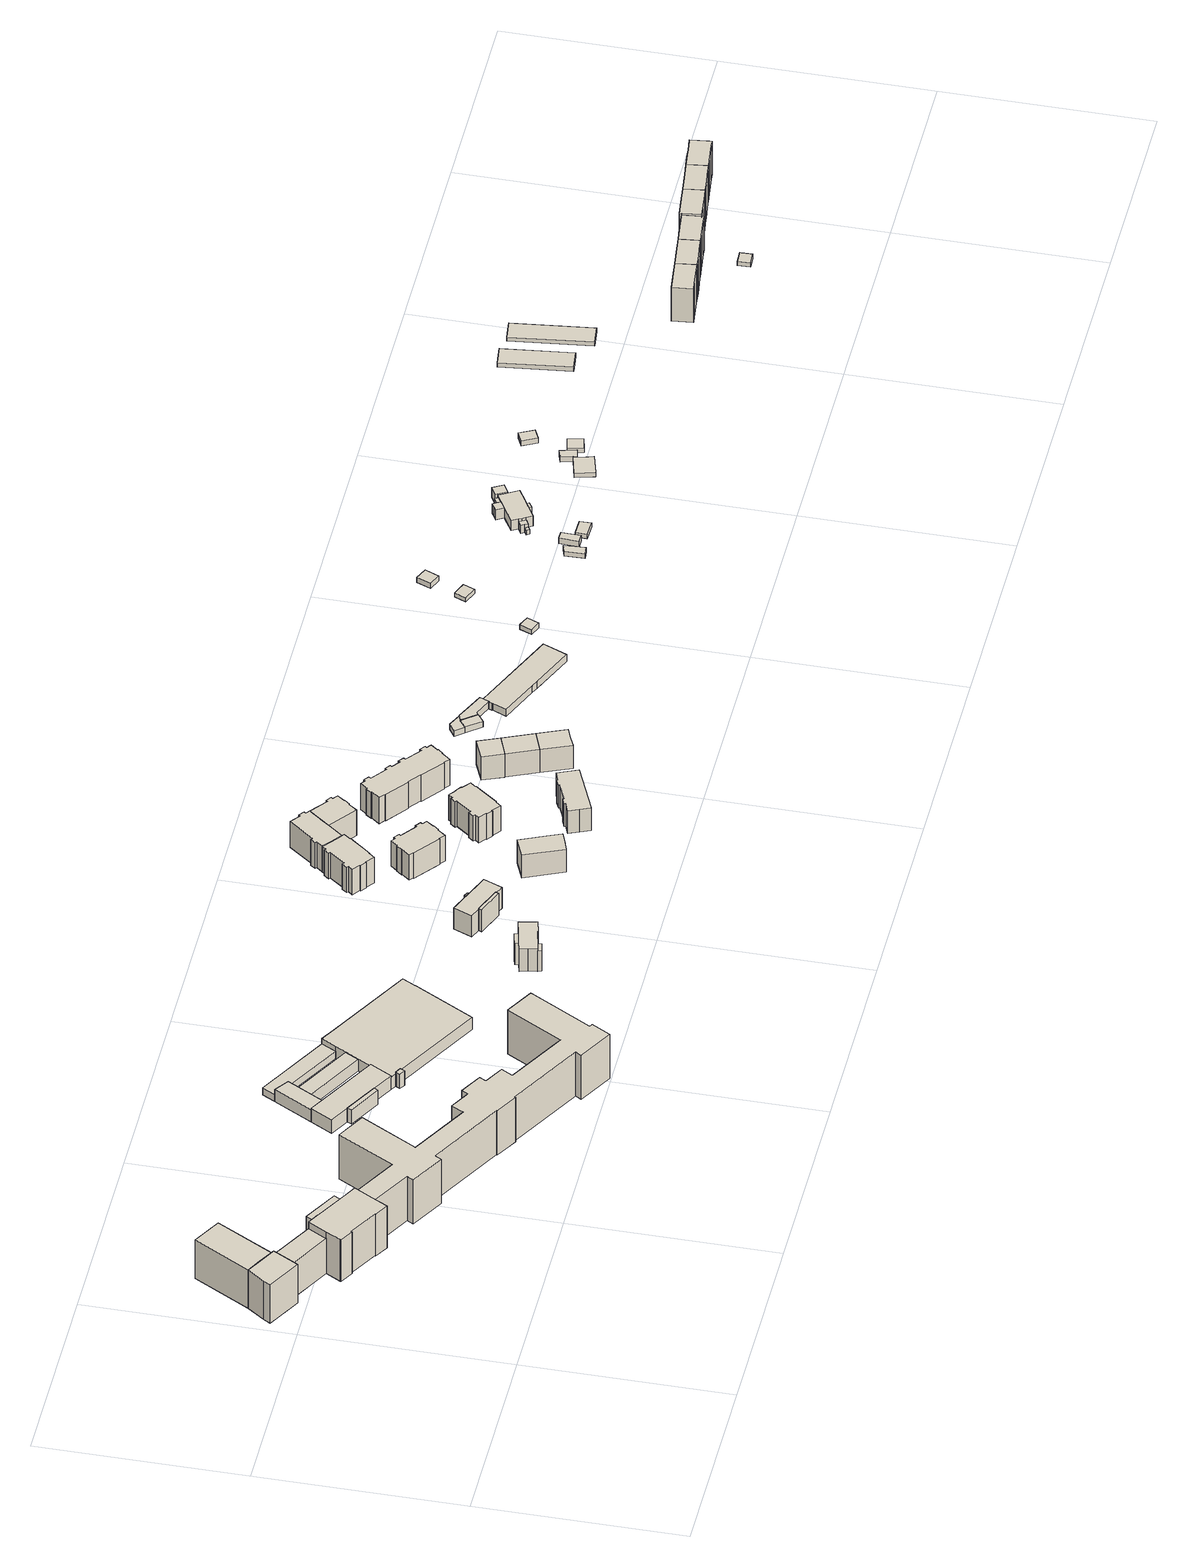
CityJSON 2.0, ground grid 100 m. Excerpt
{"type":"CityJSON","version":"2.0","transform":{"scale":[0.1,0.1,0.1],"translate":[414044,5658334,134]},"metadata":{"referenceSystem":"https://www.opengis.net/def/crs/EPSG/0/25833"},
"CityObjects":{
"building1":{"type":"Building","attributes":{"name":"Sächsisches Landesprüfungsamt für akademische Heilberufe","Gemeindeschluessel":14612000,"Geometrietyp2DReferenz":"3000","function":"31001_3010","roofType":"9999"},"children":["building1-1","building1-2","building1-3","building1-4","building1-5"]},
"building1-1":{"type":"BuildingPart","attributes":{"Dachtyp_tdc":"tdcHipAndGableRoof","Dachneigung":20.1,"QualitaetDacherkennung":34,"Geometrietyp2DReferenz":"3000","measuredHeight":23.97,"roofType":"5000"},"parents":["building1"],"geometry":[{"type":"Solid","lod":"1","boundaries":[[[[0,1,2,3,4,5,6]],[[7,8,9,10,11,12,13]],[[6,8,7,0]],[[5,9,8,6]],[[4,10,9,5]],[[3,11,10,4]],[[2,12,11,3]],[[1,13,12,2]],[[0,7,13,1]]]]}]},
"building1-2":{"type":"BuildingPart","attributes":{"Dachtyp_tdc":"tdcCutTentRoof","Dachneigung":42.45,"QualitaetDacherkennung":51,"Geometrietyp2DReferenz":"3000","measuredHeight":27.04,"roofType":"9999"},"parents":["building1"],"geometry":[{"type":"Solid","lod":"1","boundaries":[[[[14,15,16,17,18,19,20,21,22,23,24,25,26,27,28,29]],[[30,31,32,33,34,35,36,37,38,39,40,41,42,43,44,45]],[[29,31,30,14]],[[28,32,31,29]],[[27,33,32,28]],[[26,34,33,27]],[[25,35,34,26]],[[24,36,35,25]],[[23,37,36,24]],[[22,38,37,23]],[[21,39,38,22]],[[20,40,39,21]],[[19,41,40,20]],[[18,42,41,19]],[[17,43,42,18]],[[16,44,43,17]],[[15,45,44,16]],[[14,30,45,15]]]]}]},
"building1-3":{"type":"BuildingPart","attributes":{"Dachtyp_tdc":"tdcHipAndGableRoof","Dachneigung":20.25,"QualitaetDacherkennung":72,"Geometrietyp2DReferenz":"3000","measuredHeight":24.18,"roofType":"5000"},"parents":["building1"],"geometry":[{"type":"Solid","lod":"1","boundaries":[[[[46,47,48,49,50,51]],[[52,13,53,54,55,8]],[[51,52,8,46]],[[50,13,52,51]],[[49,53,13,50]],[[48,54,53,49]],[[47,55,54,48]],[[46,8,55,47]]]]}]},
"building1-4":{"type":"BuildingPart","attributes":{"Dachtyp_tdc":"tdcHipRoof","Dachneigung":16.28,"QualitaetDacherkennung":46,"Geometrietyp2DReferenz":"3000","measuredHeight":20.6,"roofType":"3200"},"parents":["building1"],"geometry":[{"type":"Solid","lod":"1","boundaries":[[[[56,57,58,59,60]],[[61,31,30,45,62]],[[60,31,61,56]],[[59,30,31,60]],[[58,45,30,59]],[[57,62,45,58]],[[56,61,62,57]]]]}]},
"building1-5":{"type":"BuildingPart","attributes":{"Dachtyp_tdc":"tdcGableRoof","Dachneigung":25.81,"QualitaetDacherkennung":64,"Geometrietyp2DReferenz":"3000","measuredHeight":21.51,"roofType":"3100"},"parents":["building1"],"geometry":[{"type":"Solid","lod":"1","boundaries":[[[[63,64,65,66,67,68]],[[69,42,9,70,8,44]],[[68,42,69,63]],[[67,9,42,68]],[[66,70,9,67]],[[65,8,70,66]],[[64,44,8,65]],[[63,69,44,64]]]]}]},
"building2":{"type":"Building","attributes":{"name":"Landesamt für Steuern und Finanzen","Dachtyp_tdc":"tdcFreeFormRoof","Gemeindeschluessel":14612000,"Dachneigung":31.59,"QualitaetDacherkennung":10,"Geometrietyp2DReferenz":"3000","measuredHeight":28.36,"function":"31001_3010","roofType":"5000"},"geometry":[{"type":"Solid","lod":"1","boundaries":[[[[71,72,73,74,75,76,77,78,79,80,81,82,83,84,85,86,87,88,89,90,91,92,93,94,95,96,97,98,99,100,101,102]],[[103,104,105,106,107,108,109,110,111,112,113,114,115,116,117,118,119,120,121,122,123,124,125,126,127,128,129,130,131,132,133,134]],[[102,104,103,71]],[[101,105,104,102]],[[100,106,105,101]],[[99,107,106,100]],[[98,108,107,99]],[[97,109,108,98]],[[96,110,109,97]],[[95,111,110,96]],[[94,112,111,95]],[[93,113,112,94]],[[92,114,113,93]],[[91,115,114,92]],[[90,116,115,91]],[[89,117,116,90]],[[88,118,117,89]],[[87,119,118,88]],[[86,120,119,87]],[[85,121,120,86]],[[84,122,121,85]],[[83,123,122,84]],[[82,124,123,83]],[[81,125,124,82]],[[80,126,125,81]],[[79,127,126,80]],[[78,128,127,79]],[[77,129,128,78]],[[76,130,129,77]],[[75,131,130,76]],[[74,132,131,75]],[[73,133,132,74]],[[72,134,133,73]],[[71,103,134,72]]]]}]},
"building3":{"type":"Building","attributes":{"name":"Landesrechenzentrum Steuern","Gemeindeschluessel":14612000,"Geometrietyp2DReferenz":"3000","function":"31001_3010","roofType":"9999"},"children":["building3-1","building3-2","building3-3","building3-4","building3-5","building3-6","building3-7","building3-8"]},
"building3-1":{"type":"BuildingPart","attributes":{"Dachtyp_tdc":"tdcPolyFlatRoof","Dachneigung":3.56,"QualitaetDacherkennung":84,"Geometrietyp2DReferenz":"3000","measuredHeight":7.68,"roofType":"2100"},"parents":["building3"],"geometry":[{"type":"Solid","lod":"1","boundaries":[[[[135,136,137,138,139,140]],[[141,142,143,144,145,146]],[[140,142,141,135]],[[139,143,142,140]],[[138,144,143,139]],[[137,145,144,138]],[[136,146,145,137]],[[135,141,146,136]]]]}]},
"building3-2":{"type":"BuildingPart","attributes":{"Dachtyp_tdc":"tdcPolyFlatRoof","Dachneigung":3.19,"QualitaetDacherkennung":68,"Geometrietyp2DReferenz":"3000","measuredHeight":4.37,"roofType":"2100"},"parents":["building3"],"geometry":[{"type":"Solid","lod":"1","boundaries":[[[[147,148,149,150,151]],[[152,153,154,155,143]],[[150,153,152,151]],[[149,154,153,150]],[[148,155,154,149]],[[147,143,155,148]],[[151,152,143,147]]]]}]},
"building3-3":{"type":"BuildingPart","attributes":{"Dachtyp_tdc":"tdcPolyFlatRoof","Dachneigung":3.5,"QualitaetDacherkennung":70,"Geometrietyp2DReferenz":"3000","measuredHeight":8.42,"roofType":"2100"},"parents":["building3"],"geometry":[{"type":"Solid","lod":"1","boundaries":[[[[156,157,158,159,160,161,162,163,164,165,166,167,168]],[[169,170,171,172,173,174,155,154,175,176,177,178,179]],[[168,170,169,156]],[[167,171,170,168]],[[166,172,171,167]],[[165,173,172,166]],[[164,174,173,165]],[[163,155,174,164]],[[162,154,155,163]],[[161,175,154,162]],[[160,176,175,161]],[[159,177,176,160]],[[158,178,177,159]],[[157,179,178,158]],[[156,169,179,157]]]]}]},
"building3-4":{"type":"BuildingPart","attributes":{"Dachtyp_tdc":"tdcPolyFlatRoof","Dachneigung":3.75,"QualitaetDacherkennung":84,"Geometrietyp2DReferenz":"3000","measuredHeight":7.24,"roofType":"2100"},"parents":["building3"],"geometry":[{"type":"Solid","lod":"1","boundaries":[[[[180,181,182,183]],[[174,173,145,144]],[[183,173,174,180]],[[182,145,173,183]],[[181,144,145,182]],[[180,174,144,181]]]]}]},
"building3-5":{"type":"BuildingPart","attributes":{"Dachtyp_tdc":"tdcPolyFlatRoof","Dachneigung":0,"QualitaetDacherkennung":56,"Geometrietyp2DReferenz":"3000","measuredHeight":8.29,"roofType":"1000"},"parents":["building3"],"geometry":[{"type":"Solid","lod":"1","boundaries":[[[[184,185,186,187]],[[188,189,190,191]],[[187,189,188,184]],[[186,190,189,187]],[[185,191,190,186]],[[184,188,191,185]]]]}]},
"building3-6":{"type":"BuildingPart","attributes":{"Dachtyp_tdc":"tdcPolyFlatRoof","Dachneigung":0,"QualitaetDacherkennung":57,"Geometrietyp2DReferenz":"3000","measuredHeight":8.32,"roofType":"1000"},"parents":["building3"],"geometry":[{"type":"Solid","lod":"1","boundaries":[[[[192,193,194,195]],[[169,196,197,170]],[[195,196,169,192]],[[194,197,196,195]],[[193,170,197,194]],[[192,169,170,193]]]]}]},
"building3-7":{"type":"BuildingPart","attributes":{"Dachtyp_tdc":"tdcPolyFlatRoof","Dachneigung":5.13,"QualitaetDacherkennung":69,"Geometrietyp2DReferenz":"3000","measuredHeight":3.95,"roofType":"2100"},"parents":["building3"],"geometry":[{"type":"Solid","lod":"1","boundaries":[[[[198,199,200,201]],[[175,202,203,176]],[[201,202,175,198]],[[200,203,202,201]],[[199,176,203,200]],[[198,175,176,199]]]]}]},
"building3-8":{"type":"BuildingPart","attributes":{"Dachtyp_tdc":"tdcPolyFlatRoof","Dachneigung":3.91,"QualitaetDacherkennung":90,"Geometrietyp2DReferenz":"3000","measuredHeight":8.46,"roofType":"2100"},"parents":["building3"],"geometry":[{"type":"Solid","lod":"1","boundaries":[[[[204,205,206,207,208,209,210]],[[211,141,146,172,171,191,190]],[[210,141,211,204]],[[209,146,141,210]],[[208,172,146,209]],[[207,171,172,208]],[[206,191,171,207]],[[205,190,191,206]],[[204,211,190,205]]]]}]},
"building4":{"type":"Building","attributes":{"Gemeindeschluessel":14612000,"Geometrietyp2DReferenz":"3000","function":"31001_9998","roofType":"9999"},"children":["building4-1","building4-2","building4-3"]},
"building4-1":{"type":"BuildingPart","attributes":{"Dachtyp_tdc":"tdcPolyFlatRoof","Dachneigung":38.01,"QualitaetDacherkennung":44,"Geometrietyp2DReferenz":"3000","measuredHeight":12.71,"roofType":"2100"},"parents":["building4"],"geometry":[{"type":"Solid","lod":"1","boundaries":[[[[212,213,214,215]],[[216,217,218,219]],[[215,217,216,212]],[[214,218,217,215]],[[213,219,218,214]],[[212,216,219,213]]]]}]},
"building4-2":{"type":"BuildingPart","attributes":{"Dachtyp_tdc":"tdcPolyFlatRoof","Dachneigung":38.91,"QualitaetDacherkennung":38,"Geometrietyp2DReferenz":"3000","measuredHeight":12.94,"roofType":"2100"},"parents":["building4"],"geometry":[{"type":"Solid","lod":"1","boundaries":[[[[220,221,222,223,224,225]],[[226,227,228,229,230,231]],[[225,227,226,220]],[[224,228,227,225]],[[223,229,228,224]],[[222,230,229,223]],[[221,231,230,222]],[[220,226,231,221]]]]}]},
"building4-3":{"type":"BuildingPart","attributes":{"Dachtyp_tdc":"tdcHipAndGableRoof","Dachneigung":39.4,"QualitaetDacherkennung":62,"Geometrietyp2DReferenz":"3000","measuredHeight":14.79,"roofType":"5000"},"parents":["building4"],"geometry":[{"type":"Solid","lod":"1","boundaries":[[[[232,233,234,235,236,237,238,239,240,241,242]],[[243,218,217,244,245,231,230,246,247,248,249]],[[242,218,243,232]],[[241,217,218,242]],[[240,244,217,241]],[[239,245,244,240]],[[238,231,245,239]],[[237,230,231,238]],[[236,246,230,237]],[[235,247,246,236]],[[234,248,247,235]],[[233,249,248,234]],[[232,243,249,233]]]]}]},
"building5":{"type":"Building","attributes":{"Gemeindeschluessel":14612000,"Geometrietyp2DReferenz":"3000","function":"31001_9998","roofType":"9999"},"children":["building5-1","building5-2","building5-3"]},
"building5-1":{"type":"BuildingPart","attributes":{"Dachtyp_tdc":"tdcPolyFlatRoof","Dachneigung":26.16,"QualitaetDacherkennung":29,"Geometrietyp2DReferenz":"3000","measuredHeight":11.29,"roofType":"2100"},"parents":["building5"],"geometry":[{"type":"Solid","lod":"1","boundaries":[[[[250,251,252,253,252,254,255,256,257,258,259,251]],[[260,261,262,263,264,265,266,267,268,267,260,269]],[[259,261,260,251]],[[258,262,261,259]],[[257,263,262,258]],[[256,264,263,257]],[[255,265,264,256]],[[254,266,265,255]],[[252,267,266,254]],[[267,252,251,260]]]]}]},
"building5-2":{"type":"BuildingPart","attributes":{"Dachtyp_tdc":"tdcHipAndGableRoof","Dachneigung":18.27,"QualitaetDacherkennung":18,"Geometrietyp2DReferenz":"3000","measuredHeight":15.02,"roofType":"5000"},"parents":["building5"],"geometry":[{"type":"Solid","lod":"1","boundaries":[[[[270,271,272,273,274,275,276,277,278,279,280,281]],[[282,283,284,285,286,287,288,269,268,289,290,291]],[[281,283,282,270]],[[280,284,283,281]],[[279,285,284,280]],[[278,286,285,279]],[[277,287,286,278]],[[276,288,287,277]],[[275,269,288,276]],[[274,268,269,275]],[[273,289,268,274]],[[272,290,289,273]],[[271,291,290,272]],[[270,282,291,271]]]]}]},
"building5-3":{"type":"BuildingPart","attributes":{"Dachtyp_tdc":"tdcPolyFlatRoof","Dachneigung":45.71,"QualitaetDacherkennung":44,"Geometrietyp2DReferenz":"3000","measuredHeight":13.52,"roofType":"2100"},"parents":["building5"],"geometry":[{"type":"Solid","lod":"1","boundaries":[[[[292,293,294,295]],[[284,296,297,286]],[[295,296,284,292]],[[294,297,296,295]],[[293,286,297,294]],[[292,284,286,293]]]]}]},
"building6":{"type":"Building","attributes":{"Dachtyp_tdc":"tdcHipAndGableRoof","Gemeindeschluessel":14612000,"Dachneigung":44.02,"QualitaetDacherkennung":70,"Geometrietyp2DReferenz":"3000","measuredHeight":15.99,"function":"31001_9998","roofType":"5000"},"geometry":[{"type":"Solid","lod":"1","boundaries":[[[[298,299,300,301,302,303]],[[304,305,306,307,308,309]],[[303,305,304,298]],[[302,306,305,303]],[[301,307,306,302]],[[300,308,307,301]],[[299,309,308,300]],[[298,304,309,299]]]]}]},
"building7":{"type":"Building","attributes":{"Dachtyp_tdc":"tdcHipRoof","Gemeindeschluessel":14612000,"Dachneigung":21.81,"QualitaetDacherkennung":55,"Geometrietyp2DReferenz":"3000","measuredHeight":16.07,"function":"31001_9998","roofType":"3200"},"geometry":[{"type":"Solid","lod":"1","boundaries":[[[[310,311,312,313,314,315,316,317,318,319,320,321,322,323,324,325,326,327,328,329,330,331,332,333]],[[334,335,336,337,338,339,340,341,342,343,344,345,346,347,348,349,350,351,352,353,354,355,356,357]],[[333,335,334,310]],[[332,336,335,333]],[[331,337,336,332]],[[330,338,337,331]],[[329,339,338,330]],[[328,340,339,329]],[[327,341,340,328]],[[326,342,341,327]],[[325,343,342,326]],[[324,344,343,325]],[[323,345,344,324]],[[322,346,345,323]],[[321,347,346,322]],[[320,348,347,321]],[[319,349,348,320]],[[318,350,349,319]],[[317,351,350,318]],[[316,352,351,317]],[[315,353,352,316]],[[314,354,353,315]],[[313,355,354,314]],[[312,356,355,313]],[[311,357,356,312]],[[310,334,357,311]]]]}]},
"building8":{"type":"Building","attributes":{"Gemeindeschluessel":14612000,"Geometrietyp2DReferenz":"3000","function":"31001_9998","roofType":"9999"},"children":["building8-1","building8-2","building8-3"]},
"building8-1":{"type":"BuildingPart","attributes":{"Dachtyp_tdc":"tdcHipAndGableRoof","Dachneigung":21.98,"QualitaetDacherkennung":56,"Geometrietyp2DReferenz":"3000","measuredHeight":16.23,"roofType":"5000"},"parents":["building8"],"geometry":[{"type":"Solid","lod":"1","boundaries":[[[[358,359,360,361,362,363,364,365,366,367,368,369,370]],[[371,372,373,374,375,376,377,378,379,380,381,382,383]],[[370,372,371,358]],[[369,373,372,370]],[[368,374,373,369]],[[367,375,374,368]],[[366,376,375,367]],[[365,377,376,366]],[[364,378,377,365]],[[363,379,378,364]],[[362,380,379,363]],[[361,381,380,362]],[[360,382,381,361]],[[359,383,382,360]],[[358,371,383,359]]]]}]},
"building8-2":{"type":"BuildingPart","attributes":{"Dachtyp_tdc":"tdcHipAndGableRoof","Dachneigung":21.57,"QualitaetDacherkennung":72,"Geometrietyp2DReferenz":"3000","measuredHeight":16.25,"roofType":"5000"},"parents":["building8"],"geometry":[{"type":"Solid","lod":"1","boundaries":[[[[384,385,386,387,388,389,390,391,392,393,394,395,396,397,398]],[[399,400,401,402,403,404,405,406,407,408,409,410,411,371,382]],[[398,400,399,384]],[[397,401,400,398]],[[396,402,401,397]],[[395,403,402,396]],[[394,404,403,395]],[[393,405,404,394]],[[392,406,405,393]],[[391,407,406,392]],[[390,408,407,391]],[[389,409,408,390]],[[388,410,409,389]],[[387,411,410,388]],[[386,371,411,387]],[[385,382,371,386]],[[384,399,382,385]]]]}]},
"building8-3":{"type":"BuildingPart","attributes":{"Dachtyp_tdc":"tdcHipAndGableRoof","Dachneigung":21.86,"QualitaetDacherkennung":62,"Geometrietyp2DReferenz":"3000","measuredHeight":16.24,"roofType":"5000"},"parents":["building8"],"geometry":[{"type":"Solid","lod":"1","boundaries":[[[[412,413,414,415,416,417,418,419,420,421,422,423,424,425,426,427,428,429,430,431,432,433]],[[434,435,436,437,438,439,401,400,399,440,441,442,443,444,445,446,447,448,449,450,451,452]],[[433,435,434,412]],[[432,436,435,433]],[[431,437,436,432]],[[430,438,437,431]],[[429,439,438,430]],[[428,401,439,429]],[[427,400,401,428]],[[426,399,400,427]],[[425,440,399,426]],[[424,441,440,425]],[[423,442,441,424]],[[422,443,442,423]],[[421,444,443,422]],[[420,445,444,421]],[[419,446,445,420]],[[418,447,446,419]],[[417,448,447,418]],[[416,449,448,417]],[[415,450,449,416]],[[414,451,450,415]],[[413,452,451,414]],[[412,434,452,413]]]]}]},
"building9":{"type":"Building","attributes":{"Dachtyp_tdc":"tdcHipRoof","Gemeindeschluessel":14612000,"Dachneigung":21.74,"QualitaetDacherkennung":54,"Geometrietyp2DReferenz":"3000","measuredHeight":16.13,"function":"31001_9998","roofType":"3200"},"geometry":[{"type":"Solid","lod":"1","boundaries":[[[[453,454,455,456,457,458,459,460,461,462,463,464,465,466,467,468,469,470,471,472,473,474,475,476]],[[477,478,479,480,481,482,483,484,485,486,487,488,489,490,491,492,493,494,495,496,497,498,499,500]],[[476,478,477,453]],[[475,479,478,476]],[[474,480,479,475]],[[473,481,480,474]],[[472,482,481,473]],[[471,483,482,472]],[[470,484,483,471]],[[469,485,484,470]],[[468,486,485,469]],[[467,487,486,468]],[[466,488,487,467]],[[465,489,488,466]],[[464,490,489,465]],[[463,491,490,464]],[[462,492,491,463]],[[461,493,492,462]],[[460,494,493,461]],[[459,495,494,460]],[[458,496,495,459]],[[457,497,496,458]],[[456,498,497,457]],[[455,499,498,456]],[[454,500,499,455]],[[453,477,500,454]]]]}]},
"building10":{"type":"Building","attributes":{"Dachtyp_tdc":"tdcHipAndGableRoof","Gemeindeschluessel":14612000,"Dachneigung":44.49,"QualitaetDacherkennung":75,"Geometrietyp2DReferenz":"3000","measuredHeight":15.92,"function":"31001_9998","roofType":"5000"},"geometry":[{"type":"Solid","lod":"1","boundaries":[[[[501,502,503,504,505,506,507,508,509,510,511,512,513]],[[514,515,516,517,518,519,520,521,522,523,524,525,526]],[[513,515,514,501]],[[512,516,515,513]],[[511,517,516,512]],[[510,518,517,511]],[[509,519,518,510]],[[508,520,519,509]],[[507,521,520,508]],[[506,522,521,507]],[[505,523,522,506]],[[504,524,523,505]],[[503,525,524,504]],[[502,526,525,503]],[[501,514,526,502]]]]}]},
"building11":{"type":"Building","attributes":{"Dachtyp_tdc":"tdcHipRoof","Gemeindeschluessel":14612000,"Dachneigung":21.76,"QualitaetDacherkennung":62,"Geometrietyp2DReferenz":"3000","measuredHeight":16.54,"function":"31001_9998","roofType":"3200"},"geometry":[{"type":"Solid","lod":"1","boundaries":[[[[527,528,529,530,531,532,533,534,535,536,537,538,539,540,541,542,543,544,545,546,547,548,549,550,551,552,553,554,555,556,557,558,559,560,561,562]],[[563,564,565,566,567,568,569,570,571,572,573,574,575,576,577,578,579,580,581,582,583,584,585,586,587,588,589,590,591,592,593,594,595,596,597,598]],[[562,564,563,527]],[[561,565,564,562]],[[560,566,565,561]],[[559,567,566,560]],[[558,568,567,559]],[[557,569,568,558]],[[556,570,569,557]],[[555,571,570,556]],[[554,572,571,555]],[[553,573,572,554]],[[552,574,573,553]],[[551,575,574,552]],[[550,576,575,551]],[[549,577,576,550]],[[548,578,577,549]],[[547,579,578,548]],[[546,580,579,547]],[[545,581,580,546]],[[544,582,581,545]],[[543,583,582,544]],[[542,584,583,543]],[[541,585,584,542]],[[540,586,585,541]],[[539,587,586,540]],[[538,588,587,539]],[[537,589,588,538]],[[536,590,589,537]],[[535,591,590,536]],[[534,592,591,535]],[[533,593,592,534]],[[532,594,593,533]],[[531,595,594,532]],[[530,596,595,531]],[[529,597,596,530]],[[528,598,597,529]],[[527,563,598,528]]]]}]},
"building12":{"type":"Building","attributes":{"Dachtyp_tdc":"tdcGableRoof","Gemeindeschluessel":14612000,"Dachneigung":40.37,"QualitaetDacherkennung":68,"Geometrietyp2DReferenz":"3000","measuredHeight":15.82,"function":"31001_9998","roofType":"3100"},"geometry":[{"type":"Solid","lod":"1","boundaries":[[[[599,600,601,602]],[[603,604,605,606]],[[602,604,603,599]],[[601,605,604,602]],[[600,606,605,601]],[[599,603,606,600]]]]}]},
"building13":{"type":"Building","attributes":{"Dachtyp_tdc":"tdcGableRoof","Gemeindeschluessel":14612000,"Dachneigung":40.46,"QualitaetDacherkennung":72,"Geometrietyp2DReferenz":"3000","measuredHeight":15.78,"function":"31001_9998","roofType":"3100"},"geometry":[{"type":"Solid","lod":"1","boundaries":[[[[600,599,607,608]],[[609,610,611,612]],[[608,610,609,600]],[[607,611,610,608]],[[599,612,611,607]],[[600,609,612,599]]]]}]},
"building14":{"type":"Building","attributes":{"Dachtyp_tdc":"tdcFreeFormRoof","Gemeindeschluessel":14612000,"Dachneigung":40.13,"QualitaetDacherkennung":71,"Geometrietyp2DReferenz":"3000","measuredHeight":15.83,"function":"31001_9998","roofType":"5000"},"geometry":[{"type":"Solid","lod":"1","boundaries":[[[[607,613,614,615,616,608]],[[617,618,619,620,621,622]],[[608,618,617,607]],[[616,619,618,608]],[[615,620,619,616]],[[614,621,620,615]],[[613,622,621,614]],[[607,617,622,613]]]]}]},
"building15":{"type":"Building","attributes":{"Dachtyp_tdc":"tdcPolyFlatRoof","Gemeindeschluessel":14612000,"Dachneigung":2.73,"QualitaetDacherkennung":79,"Geometrietyp2DReferenz":"3000","measuredHeight":3.45,"function":"31001_2000","roofType":"2100"},"geometry":[{"type":"Solid","lod":"1","boundaries":[[[[623,624,625,626,627]],[[628,629,630,631,632]],[[627,629,628,623]],[[626,630,629,627]],[[625,631,630,626]],[[624,632,631,625]],[[623,628,632,624]]]]}]},
"building16":{"type":"Building","attributes":{"Dachtyp_tdc":"tdcPolyFlatRoof","Gemeindeschluessel":14612000,"Dachneigung":3.71,"QualitaetDacherkennung":80,"Geometrietyp2DReferenz":"3000","measuredHeight":3.54,"function":"31001_2000","roofType":"2100"},"geometry":[{"type":"Solid","lod":"1","boundaries":[[[[633,634,635,636,637]],[[628,632,638,639,640]],[[637,632,628,633]],[[636,638,632,637]],[[635,639,638,636]],[[634,640,639,635]],[[633,628,640,634]]]]}]},
"building17":{"type":"Building","attributes":{"Dachtyp_tdc":"tdcFreeFormRoof","Gemeindeschluessel":14612000,"Dachneigung":10.24,"QualitaetDacherkennung":24,"Geometrietyp2DReferenz":"3000","measuredHeight":4.83,"function":"31001_2000","roofType":"5000"},"geometry":[{"type":"Solid","lod":"1","boundaries":[[[[641,642,643,644,645,646,647,648,649]],[[650,651,652,653,654,655,656,657,658]],[[649,651,650,641]],[[648,652,651,649]],[[647,653,652,648]],[[646,654,653,647]],[[645,655,654,646]],[[644,656,655,645]],[[643,657,656,644]],[[642,658,657,643]],[[641,650,658,642]]]]}]},
"building18":{"type":"Building","attributes":{"Dachtyp_tdc":"tdcFreeFormRoof","Gemeindeschluessel":14612000,"Dachneigung":13.15,"QualitaetDacherkennung":84,"Geometrietyp2DReferenz":"3000","measuredHeight":4.74,"function":"31001_2000","roofType":"5000"},"geometry":[{"type":"Solid","lod":"1","boundaries":[[[[659,660,661,662,663,664,665,666,667,668]],[[669,670,671,672,673,674,675,676,677,678]],[[668,670,669,659]],[[667,671,670,668]],[[666,672,671,667]],[[665,673,672,666]],[[664,674,673,665]],[[663,675,674,664]],[[662,676,675,663]],[[661,677,676,662]],[[660,678,677,661]],[[659,669,678,660]]]]}]},
"building19":{"type":"Building","attributes":{"Dachtyp_tdc":"tdcGableRoof","Gemeindeschluessel":14612000,"Dachneigung":23.13,"QualitaetDacherkennung":81,"Geometrietyp2DReferenz":"3000","measuredHeight":3.4,"function":"31001_9998","roofType":"3100"},"geometry":[{"type":"Solid","lod":"1","boundaries":[[[[679,680,681,682]],[[683,684,685,686]],[[682,684,683,679]],[[681,685,684,682]],[[680,686,685,681]],[[679,683,686,680]]]]}]},
"building20":{"type":"Building","attributes":{"Dachtyp_tdc":"tdcGableRoof","Gemeindeschluessel":14612000,"Dachneigung":10.11,"QualitaetDacherkennung":74,"Geometrietyp2DReferenz":"3000","measuredHeight":2.79,"function":"31001_9998","roofType":"3100"},"geometry":[{"type":"Solid","lod":"1","boundaries":[[[[687,688,689,690]],[[691,692,693,694]],[[690,692,691,687]],[[689,693,692,690]],[[688,694,693,689]],[[687,691,694,688]]]]}]},
"building21":{"type":"Building","attributes":{"Dachtyp_tdc":"tdcGableRoof","Gemeindeschluessel":14612000,"Dachneigung":10.17,"QualitaetDacherkennung":73,"Geometrietyp2DReferenz":"3000","measuredHeight":3.14,"function":"31001_9998","roofType":"3100"},"geometry":[{"type":"Solid","lod":"1","boundaries":[[[[695,696,697,698]],[[699,700,701,702]],[[698,700,699,695]],[[697,701,700,698]],[[696,702,701,697]],[[695,699,702,696]]]]}]},
"building22":{"type":"Building","attributes":{"Dachtyp_tdc":"tdcPolyFlatRoof","Gemeindeschluessel":14612000,"Dachneigung":0,"QualitaetDacherkennung":57,"Geometrietyp2DReferenz":"3000","measuredHeight":2.57,"function":"31001_9998","roofType":"1000"},"geometry":[{"type":"Solid","lod":"1","boundaries":[[[[703,704,705,706]],[[707,708,709,710]],[[706,708,707,703]],[[705,709,708,706]],[[704,710,709,705]],[[703,707,710,704]]]]}]},
"building23":{"type":"Building","attributes":{"Dachtyp_tdc":"tdcPolyFlatRoof","Gemeindeschluessel":14612000,"Dachneigung":7.46,"QualitaetDacherkennung":87,"Geometrietyp2DReferenz":"3000","measuredHeight":3.78,"function":"31001_9998","roofType":"2100"},"geometry":[{"type":"Solid","lod":"1","boundaries":[[[[711,712,713,714,715]],[[716,717,718,719,720]],[[715,717,716,711]],[[714,718,717,715]],[[713,719,718,714]],[[712,720,719,713]],[[711,716,720,712]]]]}]},
"building24":{"type":"Building","attributes":{"Dachtyp_tdc":"tdcGableRoof","Gemeindeschluessel":14612000,"Dachneigung":12.35,"QualitaetDacherkennung":85,"Geometrietyp2DReferenz":"3000","measuredHeight":2.99,"function":"31001_9998","roofType":"3100"},"geometry":[{"type":"Solid","lod":"1","boundaries":[[[[721,722,723,724]],[[725,726,727,728]],[[724,726,725,721]],[[723,727,726,724]],[[722,728,727,723]],[[721,725,728,722]]]]}]},
"building25":{"type":"Building","attributes":{"Dachtyp_tdc":"tdcPolyFlatRoof","Gemeindeschluessel":14612000,"Dachneigung":0,"QualitaetDacherkennung":0,"Geometrietyp2DReferenz":"3000","BezugspunktDach":"2000","measuredHeight":2.45,"function":"31001_9998"},"geometry":[{"type":"Solid","lod":"1","boundaries":[[[[729,730,731,732]],[[733,734,735,736]],[[732,734,733,729]],[[731,735,734,732]],[[730,736,735,731]],[[729,733,736,730]]]]}]},
"building26":{"type":"Building","attributes":{"Gemeindeschluessel":14612000,"Geometrietyp2DReferenz":"3000","function":"31001_9998","roofType":"9999"},"children":["building26-1","building26-2","building26-3","building26-4"]},
"building26-1":{"type":"BuildingPart","attributes":{"Dachtyp_tdc":"tdcGableRoof","Dachneigung":16.36,"QualitaetDacherkennung":82,"Geometrietyp2DReferenz":"3000","measuredHeight":6.64,"roofType":"3100"},"parents":["building26"],"geometry":[{"type":"Solid","lod":"1","boundaries":[[[[737,738,739,740,741,742,743,744,745,746,747,748,749,750,751,752]],[[753,754,755,756,757,758,759,760,761,762,763,764,765,766,767,768]],[[752,754,753,737]],[[751,755,754,752]],[[750,756,755,751]],[[749,757,756,750]],[[748,758,757,749]],[[747,759,758,748]],[[746,760,759,747]],[[745,761,760,746]],[[744,762,761,745]],[[743,763,762,744]],[[742,764,763,743]],[[741,765,764,742]],[[740,766,765,741]],[[739,767,766,740]],[[738,768,767,739]],[[737,753,768,738]]]]}]},
"building26-2":{"type":"BuildingPart","attributes":{"Dachtyp_tdc":"tdcGableRoof","Dachneigung":19.17,"QualitaetDacherkennung":50,"Geometrietyp2DReferenz":"3000","measuredHeight":4.92,"roofType":"3100"},"parents":["building26"],"geometry":[{"type":"Solid","lod":"1","boundaries":[[[[769,770,771,772,773,774]],[[759,757,775,776,777,778]],[[774,757,759,769]],[[773,775,757,774]],[[772,776,775,773]],[[771,777,776,772]],[[770,778,777,771]],[[769,759,778,770]]]]}]},
"building26-3":{"type":"BuildingPart","attributes":{"Dachtyp_tdc":"tdcGableRoof","Dachneigung":25.46,"QualitaetDacherkennung":75,"Geometrietyp2DReferenz":"3000","measuredHeight":6.08,"roofType":"3100"},"parents":["building26"],"geometry":[{"type":"Solid","lod":"1","boundaries":[[[[779,780,781,782,783,784,785]],[[762,786,761,787,788,789,790]],[[785,786,762,779]],[[784,761,786,785]],[[783,787,761,784]],[[782,788,787,783]],[[781,789,788,782]],[[780,790,789,781]],[[779,762,790,780]]]]}]},
"building26-4":{"type":"BuildingPart","attributes":{"Dachtyp_tdc":"tdcPolyFlatRoof","Dachneigung":29.66,"QualitaetDacherkennung":55,"Geometrietyp2DReferenz":"3000","measuredHeight":5.23,"roofType":"2100"},"parents":["building26"],"geometry":[{"type":"Solid","lod":"1","boundaries":[[[[791,792,793,794,795,796]],[[797,755,754,753,768,798]],[[796,755,797,791]],[[795,754,755,796]],[[794,753,754,795]],[[793,768,753,794]],[[792,798,768,793]],[[791,797,798,792]]]]}]},
"building27":{"type":"Building","attributes":{"Dachtyp_tdc":"tdcFreeFormRoof","Gemeindeschluessel":14612000,"Dachneigung":26.94,"QualitaetDacherkennung":16,"Geometrietyp2DReferenz":"3000","measuredHeight":4.49,"function":"31001_9998","roofType":"5000"},"geometry":[{"type":"Solid","lod":"1","boundaries":[[[[799,800,801,802]],[[803,804,805,806]],[[802,804,803,799]],[[801,805,804,802]],[[800,806,805,801]],[[799,803,806,800]]]]}]},
"building28":{"type":"Building","attributes":{"Dachtyp_tdc":"tdcFreeFormRoof","Gemeindeschluessel":14612000,"Dachneigung":41.18,"QualitaetDacherkennung":6,"Geometrietyp2DReferenz":"3000","measuredHeight":7.35,"function":"31001_9998","roofType":"5000"},"geometry":[{"type":"Solid","lod":"1","boundaries":[[[[807,808,809,810,811]],[[812,813,814,815,816]],[[811,813,812,807]],[[810,814,813,811]],[[809,815,814,810]],[[808,816,815,809]],[[807,812,816,808]]]]}]},
"building29":{"type":"Building","attributes":{"Gemeindeschluessel":14612000,"Geometrietyp2DReferenz":"3000","function":"31001_9998","roofType":"9999"},"children":["building29-1","building29-2"]},
"building29-1":{"type":"BuildingPart","attributes":{"Dachtyp_tdc":"tdcPolyFlatRoof","Dachneigung":0,"QualitaetDacherkennung":49,"Geometrietyp2DReferenz":"3000","measuredHeight":2.4,"roofType":"1000"},"parents":["building29"],"geometry":[{"type":"Solid","lod":"1","boundaries":[[[[817,818,819,820,821,822]],[[823,824,825,826,827,828]],[[822,824,823,817]],[[821,825,824,822]],[[820,826,825,821]],[[819,827,826,820]],[[818,828,827,819]],[[817,823,828,818]]]]}]},
"building29-2":{"type":"BuildingPart","attributes":{"Dachtyp_tdc":"tdcGableRoof","Dachneigung":11.19,"QualitaetDacherkennung":38,"Geometrietyp2DReferenz":"3000","measuredHeight":3.58,"roofType":"3100"},"parents":["building29"],"geometry":[{"type":"Solid","lod":"1","boundaries":[[[[829,830,831,832,833,834]],[[835,836,825,824,837,838]],[[834,836,835,829]],[[833,825,836,834]],[[832,824,825,833]],[[831,837,824,832]],[[830,838,837,831]],[[829,835,838,830]]]]}]},
"building30":{"type":"Building","attributes":{"Dachtyp_tdc":"tdcPolyFlatRoof","Gemeindeschluessel":14612000,"Dachneigung":5.45,"QualitaetDacherkennung":77,"Geometrietyp2DReferenz":"3000","measuredHeight":2.74,"function":"31001_9998","roofType":"2100"},"geometry":[{"type":"Solid","lod":"1","boundaries":[[[[839,840,841,842]],[[843,844,845,846]],[[842,844,843,839]],[[841,845,844,842]],[[840,846,845,841]],[[839,843,846,840]]]]}]},
"building31":{"type":"Building","attributes":{"Dachtyp_tdc":"tdcGableRoof","Gemeindeschluessel":14612000,"Dachneigung":26.84,"QualitaetDacherkennung":86,"Geometrietyp2DReferenz":"3000","measuredHeight":3.66,"function":"31001_9998","roofType":"3100"},"geometry":[{"type":"Solid","lod":"1","boundaries":[[[[847,848,849,850]],[[851,852,853,854]],[[850,852,851,847]],[[849,853,852,850]],[[848,854,853,849]],[[847,851,854,848]]]]}]},
"building32":{"type":"Building","attributes":{"Dachtyp_tdc":"tdcPolyFlatRoof","Gemeindeschluessel":14612000,"Dachneigung":0,"QualitaetDacherkennung":83,"Geometrietyp2DReferenz":"3000","measuredHeight":2.48,"function":"31001_2463","roofType":"1000"},"geometry":[{"type":"Solid","lod":"1","boundaries":[[[[855,856,857,858,859,860]],[[861,862,863,864,865,866]],[[860,862,861,855]],[[859,863,862,860]],[[858,864,863,859]],[[857,865,864,858]],[[856,866,865,857]],[[855,861,866,856]]]]}]},
"building33":{"type":"Building","attributes":{"Dachtyp_tdc":"tdcPolyFlatRoof","Gemeindeschluessel":14612000,"Dachneigung":0,"QualitaetDacherkennung":83,"Geometrietyp2DReferenz":"3000","measuredHeight":2.24,"function":"31001_2463","roofType":"1000"},"geometry":[{"type":"Solid","lod":"1","boundaries":[[[[867,868,869,870,871,872]],[[873,874,875,876,877,878]],[[872,874,873,867]],[[871,875,874,872]],[[870,876,875,871]],[[869,877,876,870]],[[868,878,877,869]],[[867,873,878,868]]]]}]},
"building34":{"type":"Building","attributes":{"Dachtyp_tdc":"tdcPolyFlatRoof","Gemeindeschluessel":14612000,"Dachneigung":0,"QualitaetDacherkennung":56,"Geometrietyp2DReferenz":"3000","measuredHeight":19.59,"function":"31001_9998","roofType":"1000"},"geometry":[{"type":"Solid","lod":"1","boundaries":[[[[879,880,881,882,883,884,885,886]],[[887,888,889,890,891,892,893,894]],[[886,888,887,879]],[[885,889,888,886]],[[884,890,889,885]],[[883,891,890,884]],[[882,892,891,883]],[[881,893,892,882]],[[880,894,893,881]],[[879,887,894,880]]]]}]},
"building35":{"type":"Building","attributes":{"Dachtyp_tdc":"tdcPolyFlatRoof","Gemeindeschluessel":14612000,"Dachneigung":0,"QualitaetDacherkennung":58,"Geometrietyp2DReferenz":"3000","measuredHeight":19.56,"function":"31001_9998","roofType":"1000"},"geometry":[{"type":"Solid","lod":"1","boundaries":[[[[895,896,897,898,899,900,882,881]],[[901,893,892,902,903,904,905,906]],[[881,893,901,895]],[[882,892,893,881]],[[900,902,892,882]],[[899,903,902,900]],[[898,904,903,899]],[[897,905,904,898]],[[896,906,905,897]],[[895,901,906,896]]]]}]},
"building36":{"type":"Building","attributes":{"Dachtyp_tdc":"tdcPolyFlatRoof","Gemeindeschluessel":14612000,"Dachneigung":0,"QualitaetDacherkennung":77,"Geometrietyp2DReferenz":"3000","measuredHeight":2.41,"function":"31001_9998","roofType":"1000"},"geometry":[{"type":"Solid","lod":"1","boundaries":[[[[907,908,909,910]],[[911,912,913,914]],[[910,912,911,907]],[[909,913,912,910]],[[908,914,913,909]],[[907,911,914,908]]]]}]},
"building37":{"type":"Building","attributes":{"Dachtyp_tdc":"tdcPolyFlatRoof","Gemeindeschluessel":14612000,"Dachneigung":0,"QualitaetDacherkennung":59,"Geometrietyp2DReferenz":"3000","measuredHeight":19.47,"function":"31001_9998","roofType":"1000"},"geometry":[{"type":"Solid","lod":"1","boundaries":[[[[915,916,917,918,919,920,921,922,923]],[[924,925,926,927,928,929,930,931,932]],[[923,925,924,915]],[[922,926,925,923]],[[921,927,926,922]],[[920,928,927,921]],[[919,929,928,920]],[[918,930,929,919]],[[917,931,930,918]],[[916,932,931,917]],[[915,924,932,916]]]]}]},
"building38":{"type":"Building","attributes":{"Dachtyp_tdc":"tdcPolyFlatRoof","Gemeindeschluessel":14612000,"Dachneigung":0,"QualitaetDacherkennung":54,"Geometrietyp2DReferenz":"3000","measuredHeight":19.96,"function":"31001_9998","roofType":"1000"},"geometry":[{"type":"Solid","lod":"1","boundaries":[[[[933,934,935,936,937,938,939,940,941]],[[942,943,944,945,946,947,948,949,950]],[[941,943,942,933]],[[940,944,943,941]],[[939,945,944,940]],[[938,946,945,939]],[[937,947,946,938]],[[936,948,947,937]],[[935,949,948,936]],[[934,950,949,935]],[[933,942,950,934]]]]}]},
"building39":{"type":"Building","attributes":{"Dachtyp_tdc":"tdcPolyFlatRoof","Gemeindeschluessel":14612000,"Dachneigung":0,"QualitaetDacherkennung":54,"Geometrietyp2DReferenz":"3000","measuredHeight":19.43,"function":"31001_9998","roofType":"1000"},"geometry":[{"type":"Solid","lod":"1","boundaries":[[[[936,935,951,952,953,954,955,956]],[[957,958,959,960,961,962,963,964]],[[956,958,957,936]],[[955,959,958,956]],[[954,960,959,955]],[[953,961,960,954]],[[952,962,961,953]],[[951,963,962,952]],[[935,964,963,951]],[[936,957,964,935]]]]}]},
"building40":{"type":"Building","attributes":{"Dachtyp_tdc":"tdcPolyFlatRoof","Gemeindeschluessel":14612000,"Dachneigung":0,"QualitaetDacherkennung":55,"Geometrietyp2DReferenz":"3000","measuredHeight":19.4,"function":"31001_9998","roofType":"1000"},"geometry":[{"type":"Solid","lod":"1","boundaries":[[[[954,953,965,966,967,968,969,970,971]],[[960,972,973,974,975,976,977,978,961]],[[971,972,960,954]],[[970,973,972,971]],[[969,974,973,970]],[[968,975,974,969]],[[967,976,975,968]],[[966,977,976,967]],[[965,978,977,966]],[[953,961,978,965]],[[954,960,961,953]]]]}]}
},
"vertices":[
[163,1202,267],[90,1243,267],[28,1159,267],[9,1126,267],[173,1035,267],[191,1067,267],[242,1159,267],[163,1202,45],[242,1159,45],[191,1067,45],[173,1035,45],[9,1126,45],[28,1159,45],[90,1243,45],
[502,1014,287],[503,1014,287],[449,1044,287],[449,1043,287],[398,953,287],[358,880,287],[356,876,287],[420,840,287],[423,845,287],[565,766,287],[563,762,287],[628,725,287],[631,730,287],[670,801,287],[721,892,287],[666,922,287],[502,1014,45],[666,922,45],[721,892,45],[670,801,45],[631,730,45],[628,725,45],[563,762,45],[565,766,45],[423,845,45],[420,840,45],[356,876,45],[358,880,45],[398,953,45],[449,1043,45],[449,1044,45],[503,1014,45],
[242,1159,269],[227,1168,269],[379,1441,269],[243,1517,269],[90,1243,269],[159,1205,269],[159,1205,45],[243,1517,45],[379,1441,45],[227,1168,45],
[699,981,244],[535,1072,244],[503,1014,244],[502,1014,244],[666,922,244],[699,981,45],[535,1072,45],
[424,999,248],[449,1044,248],[242,1159,248],[217,1114,248],[191,1067,248],[398,953,248],[424,999,45],[217,1114,45],
[1233,967,262],[1095,1043,262],[942,768,262],[926,777,262],[721,892,262],[670,801,262],[876,686,262],[859,655,262],[1024,563,262],[1041,594,262],[1406,392,262],[1403,388,262],[1510,328,262],[1513,333,262],[1874,132,262],[1857,102,262],[2025,8,262],[2076,99,262],[2061,107,262],[2231,411,262],[2096,487,262],[1942,214,262],[1925,223,262],[1657,373,262],[1688,429,262],[1595,481,262],[1613,513,262],[1507,572,262],[1489,541,262],[1396,593,262],[1363,534,262],[1080,692,262],[1233,967,5],[1080,692,5],[1363,534,5],[1396,593,5],[1489,541,5],[1507,572,5],[1613,513,5],[1595,481,5],[1688,429,5],[1657,373,5],[1925,223,5],[1942,214,5],[2096,487,5],[2231,411,5],[2061,107,5],[2076,99,5],[2025,8,5],[1857,102,5],[1874,132,5],[1513,333,5],[1510,328,5],[1403,388,5],[1406,392,5],[1041,594,5],[1024,563,5],[859,655,5],[876,686,5],[670,801,5],[721,892,5],[926,777,5],[942,768,5],[1095,1043,5],
[1401,1235,121],[1472,1195,121],[1507,1258,121],[1543,1323,121],[1572,1376,121],[1505,1423,121],[1401,1235,51],[1505,1423,51],[1572,1376,51],[1543,1323,51],[1507,1258,51],[1472,1195,51],
[1572,1376,92],[1853,1220,92],[1892,1290,92],[1540,1485,92],[1506,1423,92],[1506,1423,51],[1540,1485,51],[1892,1290,51],[1853,1220,51],
[1748,902,122],[2174,666,122],[2338,961,122],[2337,962,122],[2371,1024,122],[1961,1251,122],[1892,1290,122],[1853,1220,122],[1824,1168,122],[1788,1102,122],[1753,1039,122],[1694,933,122],[1721,917,122],[1748,902,51],[1721,917,51],[1694,933,51],[1753,1039,51],[1788,1102,51],[1824,1168,51],[1961,1251,51],[2371,1024,51],[2337,962,51],[2338,961,51],[2174,666,51],
[1824,1168,120],[1543,1323,120],[1507,1258,120],[1788,1102,120],
[1581,970,133],[1594,988,133],[1433,1077,133],[1426,1056,133],[1581,970,51],[1426,1056,51],[1433,1077,51],[1594,988,51],
[1748,902,134],[1721,917,134],[1709,896,134],[1736,881,134],[1736,881,51],[1709,896,51],
[1961,1251,89],[2371,1024,89],[2380,1040,89],[1970,1267,89],[1970,1267,51],[2380,1040,51],
[1341,1128,131],[1433,1077,131],[1594,988,131],[1694,933,131],[1753,1039,131],[1472,1195,131],[1401,1235,131],[1341,1128,51],
[2656,452,153],[2699,462,153],[2695,479,153],[2652,469,153],[2656,452,32],[2652,469,32],[2695,479,32],[2699,462,32],
[2676,580,154],[2680,561,154],[2746,576,154],[2741,595,154],[2714,589,154],[2677,580,154],[2676,580,32],[2677,580,32],[2714,589,32],[2741,595,32],[2746,576,32],[2680,561,32],
[2774,498,161],[2775,493,161],[2837,508,161],[2835,512,161],[2816,593,161],[2746,576,161],[2680,561,161],[2635,550,161],[2644,510,161],[2652,469,161],[2695,479,161],[2774,498,32],[2644,510,32],[2635,550,32],[2816,593,32],[2835,512,32],[2837,508,32],[2775,493,32],
[2970,865,123],[2976,863,123],[3012,848,123],[3018,845,123],[3014,854,123],[3010,862,123],[3011,867,123],[2990,875,123],[2988,871,123],[2978,868,123],[2976,863,14],[2978,868,14],[2988,871,14],[2990,875,14],[3011,867,14],[3010,862,14],[3014,854,14],[3012,848,14],[3018,845,14],[2970,865,14],
[3073,737,135],[3080,754,135],[3087,771,135],[3103,811,135],[3018,845,135],[2970,865,135],[2881,901,135],[2844,810,135],[2894,790,135],[2977,756,135],[3020,739,135],[3066,720,135],[3073,737,14],[3066,720,14],[3020,739,14],[2977,756,14],[2894,790,14],[2844,810,14],[2881,901,14],[3103,811,14],[3087,771,14],[3080,754,14],
[3020,739,142],[2894,790,142],[2888,775,142],[3014,724,142],[3014,724,14],[2888,775,14],
[3429,512,139],[3480,531,139],[3451,599,139],[3397,721,139],[3299,679,139],[3379,494,139],[3429,512,6],[3379,494,6],[3299,679,6],[3397,721,6],[3451,599,6],[3480,531,6],
[3136,1136,205],[3254,1044,205],[3256,1046,205],[3283,1025,205],[3314,1065,205],[3317,1063,205],[3338,1089,205],[3335,1091,205],[3362,1125,205],[3340,1142,205],[3347,1150,205],[3323,1169,205],[3317,1161,205],[3242,1219,205],[3248,1227,205],[3224,1246,205],[3218,1237,205],[3197,1253,205],[3170,1218,205],[3168,1221,205],[3148,1195,205],[3150,1193,205],[3119,1153,205],[3137,1139,205],[3136,1136,58],[3137,1139,58],[3119,1153,58],[3150,1193,58],[3148,1195,58],[3168,1221,58],[3170,1218,58],[3197,1253,58],[3218,1237,58],[3224,1246,58],[3248,1227,58],[3242,1219,58],[3317,1161,58],[3323,1169,58],[3347,1150,58],[3340,1142,58],[3362,1125,58],[3335,1091,58],[3338,1089,58],[3317,1063,58],[3314,1065,58],[3283,1025,58],[3256,1046,58],[3254,1044,58],
[3321,1649,206],[3285,1603,206],[3242,1547,206],[3371,1447,206],[3404,1489,206],[3407,1487,206],[3427,1513,206],[3424,1515,206],[3451,1550,206],[3428,1567,206],[3434,1576,206],[3410,1594,206],[3404,1586,206],[3321,1649,58],[3404,1586,58],[3410,1594,58],[3434,1576,58],[3428,1567,58],[3451,1550,58],[3424,1515,58],[3427,1513,58],[3407,1487,58],[3404,1489,58],[3371,1447,58],[3242,1547,58],[3285,1603,58],
[3185,1474,207],[3242,1547,207],[3321,1649,207],[3321,1650,207],[3302,1664,207],[3309,1673,207],[3285,1691,207],[3279,1683,207],[3231,1720,207],[3137,1598,207],[3128,1604,207],[3110,1580,207],[3118,1574,207],[3095,1544,207],[3141,1508,207],[3185,1474,58],[3141,1508,58],[3095,1544,58],[3118,1574,58],[3110,1580,58],[3128,1604,58],[3137,1598,58],[3231,1720,58],[3279,1683,58],[3285,1691,58],[3309,1673,58],[3302,1664,58],[3321,1650,58],
[2994,1432,206],[2976,1408,206],[2984,1401,206],[2967,1380,206],[3002,1353,206],[3000,1350,206],[3026,1330,206],[3028,1333,206],[3068,1302,206],[3090,1329,206],[3092,1327,206],[3173,1432,206],[3171,1434,206],[3196,1466,206],[3185,1474,206],[3141,1508,206],[3095,1544,206],[3079,1524,206],[3071,1530,206],[3052,1506,206],[3060,1500,206],[3003,1425,206],[2994,1432,58],[3003,1425,58],[3060,1500,58],[3052,1506,58],[3071,1530,58],[3079,1524,58],[3196,1466,58],[3171,1434,58],[3173,1432,58],[3092,1327,58],[3090,1329,58],[3068,1302,58],[3028,1333,58],[3026,1330,58],[3000,1350,58],[3002,1353,58],[2967,1380,58],[2984,1401,58],[2976,1408,58],
[3461,955,205],[3442,931,205],[3450,924,205],[3435,904,205],[3469,877,205],[3467,874,205],[3493,854,205],[3495,857,205],[3535,826,205],[3557,853,205],[3559,852,205],[3643,961,205],[3641,962,205],[3662,990,205],[3622,1021,205],[3625,1024,205],[3599,1044,205],[3597,1041,205],[3562,1068,205],[3546,1047,205],[3537,1054,205],[3519,1030,205],[3527,1023,205],[3469,948,205],[3461,955,58],[3469,948,58],[3527,1023,58],[3519,1030,58],[3537,1054,58],[3546,1047,58],[3562,1068,58],[3597,1041,58],[3599,1044,58],[3625,1024,58],[3622,1021,58],[3662,990,58],[3641,962,58],[3643,961,58],[3559,852,58],[3557,853,58],[3535,826,58],[3495,857,58],[3493,854,58],[3467,874,58],[3469,877,58],[3435,904,58],[3450,924,58],[3442,931,58],
[3643,543,137],[3663,494,137],[3683,444,137],[3930,552,137],[3888,649,137],[3840,628,137],[3838,634,137],[3807,620,137],[3809,615,137],[3720,577,137],[3718,582,137],[3687,569,137],[3689,563,137],[3643,543,6],[3689,563,6],[3687,569,6],[3718,582,6],[3720,577,6],[3809,615,6],[3807,620,6],[3838,634,6],[3840,628,6],[3888,649,6],[3930,552,6],[3683,444,6],[3663,494,6],
[3669,1215,205],[3774,1134,205],[3776,1137,205],[3803,1115,205],[3834,1155,205],[3837,1153,205],[3857,1178,205],[3854,1181,205],[3881,1216,205],[3860,1232,205],[3867,1240,205],[3843,1259,205],[3836,1250,205],[3761,1309,205],[3768,1317,205],[3744,1336,205],[3737,1327,205],[3700,1356,205],[3706,1364,205],[3682,1383,205],[3676,1375,205],[3601,1432,205],[3608,1441,205],[3584,1460,205],[3577,1451,205],[3556,1468,205],[3529,1433,205],[3526,1435,205],[3506,1409,205],[3509,1407,205],[3478,1367,205],[3506,1346,205],[3504,1343,205],[3609,1262,205],[3611,1264,205],[3671,1218,205],[3669,1215,53],[3671,1218,53],[3611,1264,53],[3609,1262,53],[3504,1343,53],[3506,1346,53],[3478,1367,53],[3509,1407,53],[3506,1409,53],[3526,1435,53],[3529,1433,53],[3556,1468,53],[3577,1451,53],[3584,1460,53],[3608,1441,53],[3601,1432,53],[3676,1375,53],[3682,1383,53],[3706,1364,53],[3700,1356,53],[3737,1327,53],[3744,1336,53],[3768,1317,53],[3761,1309,53],[3836,1250,53],[3843,1259,53],[3867,1240,53],[3860,1232,53],[3881,1216,53],[3854,1181,53],[3857,1178,53],[3837,1153,53],[3834,1155,53],[3803,1115,53],[3776,1137,53],[3774,1134,53],
[3938,893,163],[4042,934,163],[3999,1035,163],[3897,991,163],[3938,893,28],[3897,991,28],[3999,1035,28],[4042,934,28],
[4001,748,163],[4105,788,163],[4042,934,29],[4105,788,29],[4001,748,29],[3938,893,29],
[4060,608,163],[4112,631,163],[4163,652,163],[4141,704,163],[4001,748,28],[4105,788,28],[4141,704,28],[4163,652,28],[4112,631,28],[4060,608,28],
[4198,1130,62],[4238,1160,62],[4269,1171,62],[4207,1200,62],[4165,1172,62],[4198,1130,30],[4165,1172,30],[4207,1200,30],[4269,1171,30],[4238,1160,30],
[4198,1130,64],[4254,1059,64],[4294,1089,64],[4293,1091,64],[4238,1160,64],[4293,1091,30],[4294,1089,30],[4254,1059,30],
[4238,1160,66],[4293,1091,66],[4303,1098,66],[4388,1061,66],[4391,1060,66],[4404,1091,66],[4410,1106,66],[4324,1145,66],[4269,1171,66],[4238,1160,29],[4269,1171,29],[4324,1145,29],[4410,1106,29],[4404,1091,29],[4391,1060,29],[4388,1061,29],[4303,1098,29],[4293,1091,29],
[4383,1043,65],[4353,974,65],[4538,895,65],[4572,880,65],[4781,790,65],[4831,907,65],[4404,1091,65],[4391,1060,65],[4388,1061,65],[4381,1044,65],[4383,1043,26],[4381,1044,26],[4388,1061,26],[4391,1060,26],[4404,1091,26],[4831,907,26],[4781,790,26],[4572,880,26],[4538,895,26],[4353,974,26],
[4930,980,54],[4981,959,54],[5006,1018,54],[4955,1040,54],[4930,980,26],[4955,1040,26],[5006,1018,26],[4981,959,26],
[5176,1344,51],[5111,1371,51],[5088,1315,51],[5153,1288,51],[5176,1344,28],[5153,1288,28],[5088,1315,28],[5111,1371,28],
[5231,1530,58],[5172,1556,58],[5143,1487,58],[5202,1462,58],[5231,1530,30],[5202,1462,30],[5143,1487,30],[5172,1556,30],
[5494,953,50],[5497,859,50],[5541,863,50],[5535,967,50],[5494,953,24],[5535,967,24],[5541,863,24],[5497,859,24],
[5570,901,56],[5611,900,56],[5612,932,56],[5613,994,56],[5572,995,56],[5570,901,24],[5572,995,24],[5613,994,24],[5612,932,24],[5611,900,24],
[5627,876,52],[5710,874,52],[5709,930,52],[5629,932,52],[5627,876,28],[5629,932,28],[5709,930,28],[5710,874,28],
[5603,1150,48],[5612,1135,48],[5628,1145,48],[5620,1160,48],[5603,1150,23],[5620,1160,23],[5628,1145,23],[5612,1135,23],
[5761,1186,79],[5761,1185,79],[5832,1228,79],[5806,1271,79],[5803,1276,79],[5780,1316,79],[5775,1313,79],[5741,1293,79],[5701,1269,79],[5620,1221,79],[5638,1191,79],[5646,1176,79],[5655,1161,79],[5672,1133,79],[5734,1169,79],[5733,1169,79],[5761,1186,20],[5733,1169,20],[5734,1169,20],[5672,1133,20],[5655,1161,20],[5646,1176,20],[5638,1191,20],[5620,1221,20],[5701,1269,20],[5741,1293,20],[5775,1313,20],[5780,1316,20],[5803,1276,20],[5806,1271,20],[5832,1228,20],[5761,1185,20],
[5638,1191,66],[5611,1175,66],[5620,1160,66],[5628,1145,66],[5641,1153,66],[5655,1161,66],[5641,1153,20],[5628,1145,20],[5620,1160,20],[5611,1175,20],
[5741,1293,76],[5732,1308,76],[5720,1328,76],[5701,1316,76],[5680,1304,76],[5701,1269,76],[5722,1281,76],[5722,1281,20],[5680,1304,20],[5701,1316,20],[5720,1328,20],[5732,1308,20],
[5743,1154,68],[5770,1170,68],[5761,1185,68],[5761,1186,68],[5733,1169,68],[5734,1169,68],[5743,1154,20],[5770,1170,20],
[5741,1293,69],[5775,1313,69],[5766,1328,69],[5732,1308,69],[5741,1293,27],[5732,1308,27],[5766,1328,27],[5775,1313,27],
[5780,1316,85],[5803,1276,85],[5848,1301,85],[5818,1352,85],[5774,1326,85],[5780,1316,29],[5774,1326,29],[5818,1352,29],[5848,1301,29],[5803,1276,29],
[6018,1018,62],[6042,926,62],[6149,955,62],[6129,1027,62],[6130,1028,62],[6125,1046,62],[6018,1018,38],[6125,1046,38],[6130,1028,38],[6129,1027,38],[6149,955,38],[6042,926,38],
[6152,1115,67],[6110,1103,67],[6125,1047,67],[6125,1046,67],[6130,1028,67],[6172,1039,67],[6152,1115,38],[6172,1039,38],[6125,1047,38],[6110,1103,38],
[6238,1097,66],[6174,1083,66],[6190,1011,66],[6254,1025,66],[6238,1097,42],[6254,1025,42],[6190,1011,42],[6174,1083,42],
[6205,1223,77],[6256,1248,77],[6222,1317,77],[6171,1293,77],[6205,1223,48],[6171,1293,48],[6222,1317,48],[6256,1248,48],
[6701,1166,91],[6751,1172,91],[6800,1178,91],[6758,1518,91],[6709,1512,91],[6660,1506,91],[6701,1166,66],[6660,1506,66],[6709,1512,66],[6758,1518,66],[6800,1178,66],[6751,1172,66],
[6889,1110,92],[6938,1116,92],[6986,1122,92],[6938,1513,92],[6889,1507,92],[6840,1501,92],[6889,1110,70],[6840,1501,70],[6889,1507,70],[6938,1513,70],[6986,1122,70],[6938,1116,70],
[7153,713,284],[7248,724,284],[7284,728,284],[7272,828,284],[7203,820,284],[7180,817,284],[7106,808,284],[7118,708,284],[7153,713,88],[7118,708,88],[7106,808,88],[7180,817,88],[7203,820,88],[7272,828,88],[7284,728,88],[7248,724,88],
[7319,732,284],[7417,744,284],[7451,748,284],[7439,848,284],[7371,840,284],[7347,837,284],[7319,732,88],[7347,837,88],[7371,840,88],[7439,848,88],[7451,748,88],[7417,744,88],
[7550,541,109],[7610,544,109],[7608,604,109],[7547,601,109],[7550,541,85],[7547,601,85],[7608,604,85],[7610,544,85],
[7487,753,283],[7584,764,283],[7618,768,283],[7617,778,283],[7606,868,283],[7535,860,283],[7510,857,283],[7439,848,283],[7451,748,283],[7487,753,89],[7451,748,89],[7439,848,89],[7510,857,89],[7535,860,89],[7606,868,89],[7617,778,89],[7618,768,89],[7584,764,89],
[7654,782,293],[7749,793,293],[7785,798,293],[7773,898,293],[7703,890,293],[7679,887,293],[7605,878,293],[7606,868,293],[7617,778,293],[7654,782,94],[7617,778,94],[7606,868,94],[7605,878,94],[7679,887,94],[7703,890,94],[7773,898,94],[7785,798,94],[7749,793,94],
[7822,802,293],[7918,814,293],[7954,818,293],[7941,919,293],[7871,910,293],[7847,907,293],[7773,898,99],[7847,907,99],[7871,910,99],[7941,919,99],[7954,818,99],[7918,814,99],[7822,802,99],[7785,798,99],
[7988,823,293],[8088,835,293],[8122,839,293],[8121,851,293],[8110,939,293],[8038,930,293],[8014,928,293],[8014,928,99],[8038,930,99],[8110,939,99],[8121,851,99],[8122,839,99],[8088,835,99],[7988,823,99]
]}
